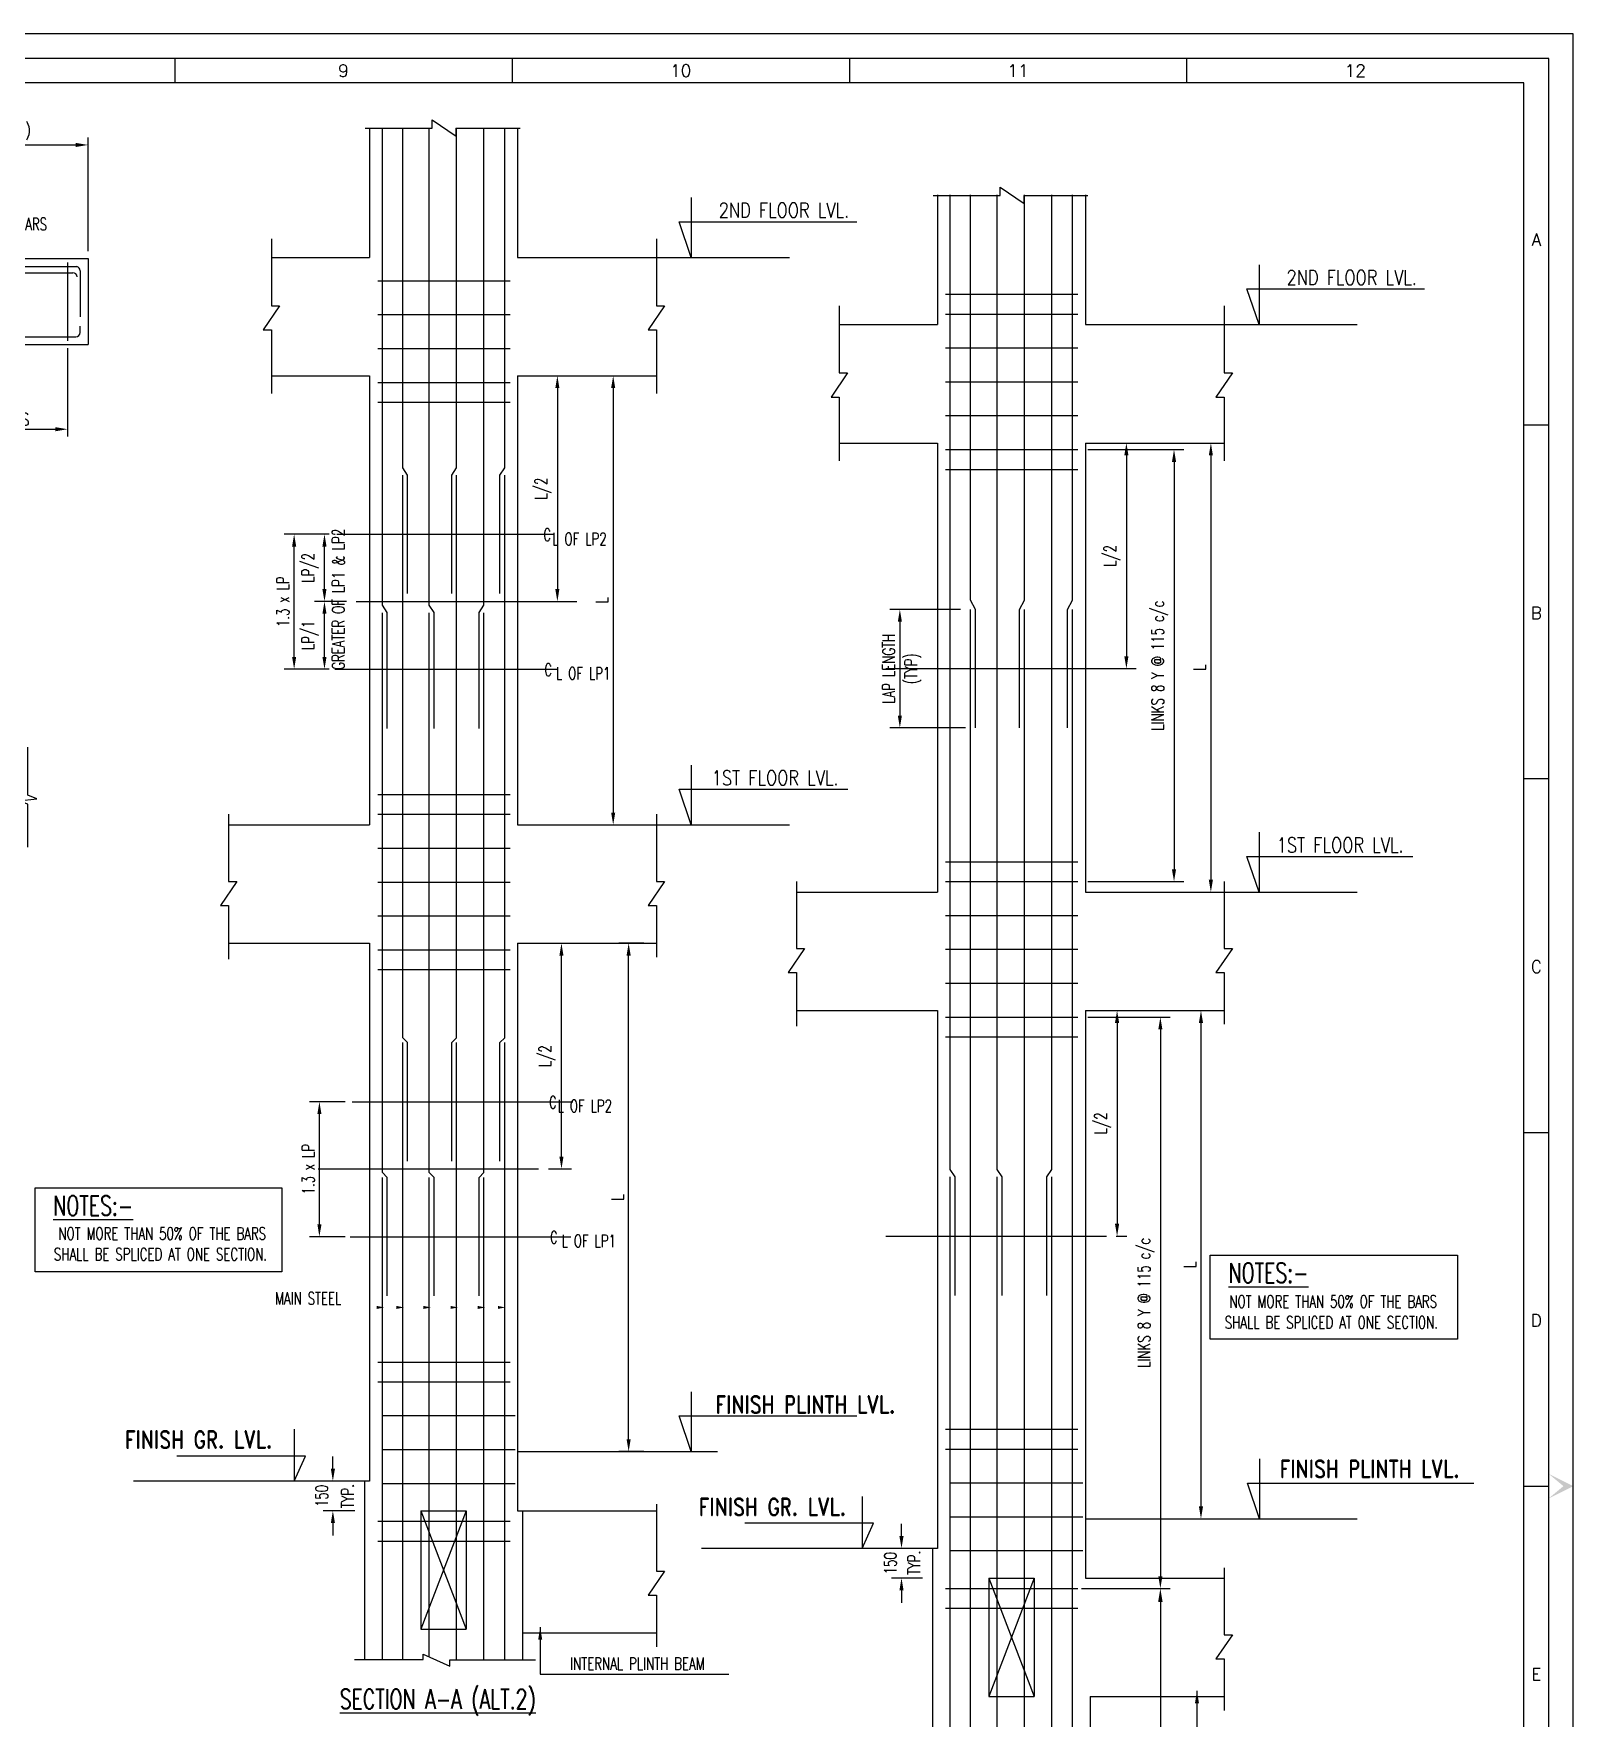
# Model space of a CAD drawing. Extents: x 489124 to 794428, y -356295 to -29813.
# Drawn here: x 668477 to 699674, y -135567 to -101429 of the extents above; entities that cross this region are included whole.
import ezdxf
from ezdxf.enums import TextEntityAlignment as Align
from ezdxf.lldxf.tags import DXFTag

# ---------------------------------------------------------------- set-up
doc = ezdxf.new("R2010")
doc.units = 0
doc.header["$LTSCALE"] = 500
doc.header["$MEASUREMENT"] = 0
doc.layers.get('DEFPOINTS').update_dxf_attribs({"color": 4})
for name, color, linetype in [('08', 4, 'Continuous'), ('BRAKE LINE', 8, 'Continuous'), ('CEN', 8, 'CENTER'), ('DIM', 5, 'Continuous'), ('DIM1', 5, 'Continuous'), ('FOOT', 4, 'Continuous'), ('FRAME', 6, 'Continuous'), ('LINK', 2, 'Continuous'), ('PNA', 10, 'Continuous'), ('S-REINF', 6, 'Continuous'), ('S-SCHEDULE', 2, 'Continuous'), ('TXT', 4, 'Continuous'), ('TXT1', 2, 'Continuous')]:
    doc.layers.add(name, color=color, linetype=linetype)
doc.layers.add('HEADING-TXT', color=1, linetype='Continuous', lineweight=25)
doc.styles.add('ROMAND', font='romand')
doc.styles.add('ROMANS', font='r.shx', dxfattribs={"width": 0.7, "bigfont": 'bigfont.shx'})
tags = doc.linetypes.add('CENTER', pattern=[2, 1.25, -0.25, 0.25, -0.25]).pattern_tags.tags
tags[10:11] = [DXFTag(74, 4), DXFTag(75, 0), DXFTag(340, '0'), DXFTag(46, 1.0), DXFTag(50, 0.0), DXFTag(44, 0.0), DXFTag(45, 0.0)]
tags[8:9] = [DXFTag(74, 4), DXFTag(75, 0), DXFTag(340, '0'), DXFTag(46, 1.0), DXFTag(50, 0.0), DXFTag(44, 0.0), DXFTag(45, 0.0)]
tags[6:7] = [DXFTag(74, 4), DXFTag(75, 0), DXFTag(340, '0'), DXFTag(46, 1.0), DXFTag(50, 0.0), DXFTag(44, 0.0), DXFTag(45, 0.0)]
tags[4:5] = [DXFTag(74, 4), DXFTag(75, 0), DXFTag(340, '0'), DXFTag(46, 1.0), DXFTag(50, 0.0), DXFTag(44, 0.0), DXFTag(45, 0.0)]
doc.dimstyles.new('Copy of INT2TIMES', dxfattribs={"dimtxt": 300, "dimasz": 275, "dimexe": 75, "dimexo": 75, "dimgap": 40, "dimtad": 1, "dimdec": 0, "dimlfac": 0.5, "dimrnd": 5, "dimzin": 0, "dimdsep": 46, "dimtxsty": 'ROMANS', "dimcen": -1, "dimclrd": 5, "dimclre": 5, "dimclrt": 4, "dimadec": 0, "dimazin": 0, "dimtfac": 1, "dimtdec": 0, "dimtix": 1, "dimtofl": 0, "dimtmove": 2, "dimatfit": 3, "dimfxl": 0, "dimtolj": 1, "dimtzin": 0, "dimarcsym": 0})
doc.dimstyles.new('dim25', dxfattribs={"dimtxt": 250, "dimasz": 250, "dimexe": 200, "dimexo": 200, "dimgap": 100, "dimtad": 1, "dimdec": 0, "dimlfac": 0.25, "dimzin": 0, "dimdsep": 46, "dimtxsty": 'ROMANS', "dimcen": 0, "dimclrd": 5, "dimclre": 5, "dimclrt": 4, "dimadec": 0, "dimazin": 0, "dimtfac": 1, "dimtdec": 0, "dimtix": 1, "dimtofl": 0, "dimtmove": 2, "dimatfit": 3, "dimfxl": 0, "dimtolj": 1, "dimtzin": 0, "dimlwd": -1, "dimlwe": -1, "dimarcsym": 0})
doc.dimstyles.new('INT1', dxfattribs={"dimtxt": 250, "dimasz": 250, "dimexe": 150, "dimexo": 60, "dimgap": 75, "dimtad": 1, "dimdec": 0, "dimzin": 0, "dimdsep": 46, "dimtxsty": 'ROMANS', "dimcen": -250, "dimclrd": 5, "dimclre": 5, "dimclrt": 4, "dimadec": 0, "dimazin": 0, "dimtfac": 1, "dimtdec": 0, "dimtix": 1, "dimtofl": 0, "dimtmove": 2, "dimatfit": 3, "dimfxl": 0, "dimtolj": 1, "dimtzin": 0, "dimarcsym": 0})

# ---------------------------------------------------------------- blocks, each defined once
blk = doc.blocks.new('*D190')
at = {"layer": 'DEFPOINTS', "color": 0}
for p in [(674539, -130761), (675122, -130761), (675182, -131361)]:
    blk.add_point(p, dxfattribs=at)
at = {"layer": 'DIM', "color": 5}
for p, q in [((674539, -130511), (674539, -130261)), ((674922, -130761), (674339, -130761)), ((674982, -131361), (674339, -131361)), ((674539, -131611), (674539, -131861))]:
    blk.add_line(p, q, dxfattribs=at)
for points in [[(674498, -130511), (674581, -130511), (674539, -130761)], [(674498, -131611), (674581, -131611), (674539, -131361)]]:
    blk.add_solid(points, dxfattribs=at)
at = {"layer": 'DIM', "color": 4, "insert": (674314, -131061), "char_height": 250, "attachment_point": 5, "rotation": 90, "style": 'ROMANS'}
blk.add_mtext('\\A1;150', dxfattribs=at)
blk = doc.blocks.new('*D195')
at = {"layer": 'DEFPOINTS', "color": 0}
for p in [(674266, -123072), (674990, -123072), (674990, -125807)]:
    blk.add_point(p, dxfattribs=at)
at = {"layer": 'DIM', "color": 5}
for p, q in [((674790, -123072), (674066, -123072)), ((674266, -125557), (674266, -123322)), ((674790, -125807), (674066, -125807))]:
    blk.add_line(p, q, dxfattribs=at)
for points in [[(674225, -123322), (674308, -123322), (674266, -123072)], [(674225, -125557), (674308, -125557), (674266, -125807)]]:
    blk.add_solid(points, dxfattribs=at)
at = {"layer": 'DIM', "color": 4, "insert": (674041, -124439), "char_height": 250, "attachment_point": 5, "rotation": 90, "style": 'ROMANS'}
blk.add_mtext('\\A1;1.3 x LP', dxfattribs=at)
blk = doc.blocks.new('*D196')
at = {"layer": 'DEFPOINTS', "color": 0}
for p in [(673754, -111572), (674661, -111572), (674661, -114307)]:
    blk.add_point(p, dxfattribs=at)
at = {"layer": 'DIM', "color": 5}
for p, q in [((674461, -111572), (673554, -111572)), ((673754, -114057), (673754, -111822)), ((674461, -114307), (673554, -114307))]:
    blk.add_line(p, q, dxfattribs=at)
for points in [[(673712, -111822), (673796, -111822), (673754, -111572)], [(673712, -114057), (673796, -114057), (673754, -114307)]]:
    blk.add_solid(points, dxfattribs=at)
at = {"layer": 'DIM', "color": 4, "insert": (673529, -112939), "char_height": 250, "attachment_point": 5, "rotation": 90, "style": 'ROMANS'}
blk.add_mtext('\\A1;1.3 x LP', dxfattribs=at)
blk = doc.blocks.new('*D197')
at = {"layer": 'DEFPOINTS', "color": 0}
for p in [(678708, -119861), (679171, -119861), (678708, -124433)]:
    blk.add_point(p, dxfattribs=at)
at = {"layer": 'DIM', "color": 5}
for p, q in [((678908, -119861), (679371, -119861)), ((679171, -124183), (679171, -120111)), ((678908, -124433), (679371, -124433))]:
    blk.add_line(p, q, dxfattribs=at)
for points in [[(679129, -120111), (679212, -120111), (679171, -119861)], [(679129, -124183), (679212, -124183), (679171, -124433)]]:
    blk.add_solid(points, dxfattribs=at)
at = {"layer": 'DIM', "color": 4, "insert": (678880, -122147), "char_height": 250, "attachment_point": 5, "rotation": 90, "style": 'ROMANS'}
blk.add_mtext('\\A1;L/2', dxfattribs=at)
blk = doc.blocks.new('*D198')
at = {"layer": 'DEFPOINTS', "color": 0}
for p in [(680532, -119861), (681037, -119861), (681037, -130161)]:
    blk.add_point(p, dxfattribs=at)
at = {"layer": 'DIM', "color": 5}
for p, q in [((680837, -119861), (680332, -119861)), ((680532, -129911), (680532, -120111)), ((680837, -130161), (680332, -130161))]:
    blk.add_line(p, q, dxfattribs=at)
for points in [[(680490, -120111), (680574, -120111), (680532, -119861)], [(680490, -129911), (680574, -129911), (680532, -130161)]]:
    blk.add_solid(points, dxfattribs=at)
at = {"layer": 'DIM', "color": 4, "insert": (680307, -125011), "char_height": 250, "attachment_point": 5, "rotation": 90, "style": 'ROMANS'}
blk.add_mtext('\\A1;L', dxfattribs=at)
blk = doc.blocks.new('*D199')
at = {"layer": 'DEFPOINTS', "color": 0}
for p in [(674369, -112933), (675013, -112933), (674601, -114307)]:
    blk.add_point(p, dxfattribs=at)
at = {"layer": 'DIM', "color": 5}
for p, q in [((674813, -112933), (674169, -112933)), ((674369, -114057), (674369, -113183)), ((674401, -114307), (674169, -114307))]:
    blk.add_line(p, q, dxfattribs=at)
for points in [[(674327, -113183), (674410, -113183), (674369, -112933)], [(674327, -114057), (674410, -114057), (674369, -114307)]]:
    blk.add_solid(points, dxfattribs=at)
at = {"layer": 'DIM', "color": 4, "insert": (674078, -113620), "char_height": 250, "attachment_point": 5, "rotation": 90, "style": 'ROMANS'}
blk.add_mtext('\\A1;LP/1', dxfattribs=at)
blk = doc.blocks.new('*D200')
at = {"layer": 'DEFPOINTS', "color": 0}
for p in [(674369, -111572), (674369, -111572), (675013, -112933)]:
    blk.add_point(p, dxfattribs=at)
at = {"layer": 'DIM', "color": 5}
for p, q in [((674369, -112683), (674369, -111822)), ((674813, -112933), (674169, -112933))]:
    blk.add_line(p, q, dxfattribs=at)
for points in [[(674327, -111822), (674410, -111822), (674369, -111572)], [(674327, -112683), (674410, -112683), (674369, -112933)]]:
    blk.add_solid(points, dxfattribs=at)
at = {"layer": 'DIM', "color": 4, "insert": (674078, -112252), "char_height": 250, "attachment_point": 5, "rotation": 90, "style": 'ROMANS'}
blk.add_mtext('\\A1;LP/2', dxfattribs=at)
blk = doc.blocks.new('FOLDER')
at = {"layer": 'PNA'}
for points in [[(-1250, 2500), (0, 0), (0, 1000)], [(1250, 2500), (0, 0), (0, 1000)]]:
    blk.add_solid(points, dxfattribs=at)
blk = doc.blocks.new('A1')
at = {"flags": 128}
blk.add_lwpolyline([(0, 0), (82779, 0), (82779, 58231), (0, 58231)], close=True, dxfattribs=at)
at = {"layer": 'PNA'}
for p, q in [((54858, 57739), (54858, 57247)), ((61592, 57739), (61592, 57247)), ((68326, 57739), (68326, 57247)), ((75060, 57739), (75060, 57247)), ((81794, 50420), (82287, 50420)), ((81794, 43358), (82287, 43358)), ((81794, 36296), (82287, 36296)), ((81794, 29233), (82287, 29233))]:
    blk.add_line(p, q, dxfattribs=at)
at = {"layer": 'PNA', "color": 1}
for points in [[(984, 492), (82287, 492), (82287, 57739), (984, 57739)], [(1969, 984), (81794, 984), (81794, 57247), (1969, 57247)]]:
    blk.add_lwpolyline(points, close=True, dxfattribs=at)
at = {"layer": 'PNA', "xscale": 0.196857838483993, "yscale": 0.196857838483993, "zscale": 0.196857838483993, "rotation": 90}
blk.add_blockref('FOLDER', (82779, 29233), dxfattribs=at)
at = {"layer": 'PNA', "style": 'ROMANS'}
for s, height, p in [('9', 246, (58226, 57493)), ('10', 246.1, (64960, 57493)), ('11', 246.1, (71694, 57493)), ('12', 246.1, (78428, 57493)), ('A', 246, (82041, 54122)), ('B', 246, (82041, 46666)), ('C', 246, (82041, 39604)), ('D', 246, (82041, 32541)), ('E', 246, (82041, 25479))]:
    blk.add_text(s, height=height, dxfattribs=at).set_placement(p, align=Align.MIDDLE)
blk = doc.blocks.new('*D201')
at = {"layer": 'DEFPOINTS', "color": 0}
for p in [(686687, -132124), (686061, -132724), (686687, -132724)]:
    blk.add_point(p, dxfattribs=at)
at = {"layer": 'DIM', "color": 5}
for p, q in [((686061, -131874), (686061, -131624)), ((686487, -132124), (685861, -132124)), ((686487, -132724), (685861, -132724)), ((686061, -132974), (686061, -133224))]:
    blk.add_line(p, q, dxfattribs=at)
for points in [[(686019, -131874), (686103, -131874), (686061, -132124)], [(686019, -132974), (686103, -132974), (686061, -132724)]]:
    blk.add_solid(points, dxfattribs=at)
at = {"layer": 'DIM', "color": 4, "insert": (685836, -132424), "char_height": 250, "attachment_point": 5, "rotation": 90, "style": 'ROMANS'}
blk.add_mtext('\\A1;150', dxfattribs=at)
blk = doc.blocks.new('*D202')
at = {"layer": 'DEFPOINTS', "color": 0, "ltscale": 2}
for p in [(689635, -132937), (689527, -145637), (691306, -145637)]:
    blk.add_point(p, dxfattribs=at)
at = {"layer": 'DIM', "color": 5, "lineweight": -2, "ltscale": 2}
for p, q in [((689710, -132937), (691382, -132937)), ((691306, -133212), (691306, -145362)), ((689602, -145637), (691382, -145637))]:
    blk.add_line(p, q, dxfattribs=at)
at = {"layer": 'DIM', "color": 5, "ltscale": 2}
for points in [[(691261, -133212), (691352, -133212), (691306, -132937)], [(691261, -145362), (691352, -145362), (691306, -145637)]]:
    blk.add_solid(points, dxfattribs=at)
at = {"layer": 'DIM', "color": 4, "ltscale": 2, "insert": (691057, -139287), "char_height": 275, "attachment_point": 5, "rotation": 90, "style": 'ROMANS'}
blk.add_mtext('\\A1;LINKS 8 Y @ 115 c/c', dxfattribs=at)
blk = doc.blocks.new('*D203')
at = {"layer": 'DEFPOINTS', "color": 0}
for p in [(689635, -121357), (689527, -132937), (691306, -132937)]:
    blk.add_point(p, dxfattribs=at)
at = {"layer": 'DIM', "color": 5}
for p, q in [((689835, -121357), (691506, -121357)), ((691306, -121607), (691306, -132687)), ((689727, -132937), (691506, -132937))]:
    blk.add_line(p, q, dxfattribs=at)
for points in [[(691265, -121607), (691348, -121607), (691306, -121357)], [(691265, -132687), (691348, -132687), (691306, -132937)]]:
    blk.add_solid(points, dxfattribs=at)
at = {"layer": 'DIM', "color": 4, "insert": (691016, -127147), "char_height": 250, "attachment_point": 5, "rotation": 90, "style": 'ROMANS'}
blk.add_mtext('\\A1;LINKS 8 Y @ 115 c/c', dxfattribs=at)
blk = doc.blocks.new('*D204')
at = {"layer": 'DEFPOINTS', "color": 0}
for p in [(691193, -121224), (691193, -131524), (692129, -131524)]:
    blk.add_point(p, dxfattribs=at)
at = {"layer": 'DIM', "color": 5}
for p, q in [((691393, -121224), (692329, -121224)), ((692129, -121474), (692129, -131274)), ((691393, -131524), (692329, -131524))]:
    blk.add_line(p, q, dxfattribs=at)
for points in [[(692087, -121474), (692171, -121474), (692129, -121224)], [(692087, -131274), (692171, -131274), (692129, -131524)]]:
    blk.add_solid(points, dxfattribs=at)
at = {"layer": 'DIM', "color": 4, "insert": (691904, -126374), "char_height": 250, "attachment_point": 5, "rotation": 90, "style": 'ROMANS'}
blk.add_mtext('\\A1;L', dxfattribs=at)
blk = doc.blocks.new('*D205')
at = {"layer": 'DEFPOINTS', "color": 0}
for p in [(689787, -121224), (690213, -125796), (690429, -125796)]:
    blk.add_point(p, dxfattribs=at)
at = {"layer": 'DIM', "color": 5}
for p, q in [((689987, -121224), (690629, -121224)), ((690429, -121474), (690429, -125546)), ((690413, -125796), (690629, -125796))]:
    blk.add_line(p, q, dxfattribs=at)
for points in [[(690387, -121474), (690471, -121474), (690429, -121224)], [(690387, -125546), (690471, -125546), (690429, -125796)]]:
    blk.add_solid(points, dxfattribs=at)
at = {"layer": 'DIM', "color": 4, "insert": (690139, -123510), "char_height": 250, "attachment_point": 5, "rotation": 90, "style": 'ROMANS'}
blk.add_mtext('\\A1;L/2', dxfattribs=at)
blk = doc.blocks.new('*D206')
at = {"layer": 'DEFPOINTS', "color": 0}
for p in [(691193, -109724), (691193, -118824), (692330, -118824)]:
    blk.add_point(p, dxfattribs=at)
at = {"layer": 'DIM', "color": 5}
for p, q in [((691393, -109724), (692530, -109724)), ((692330, -109974), (692330, -118574)), ((691393, -118824), (692530, -118824))]:
    blk.add_line(p, q, dxfattribs=at)
for points in [[(692288, -109974), (692371, -109974), (692330, -109724)], [(692288, -118574), (692371, -118574), (692330, -118824)]]:
    blk.add_solid(points, dxfattribs=at)
at = {"layer": 'DIM', "color": 4, "insert": (692104, -114274), "char_height": 250, "attachment_point": 5, "rotation": 90, "style": 'ROMANS'}
blk.add_mtext('\\A1;L', dxfattribs=at)
blk = doc.blocks.new('*D207')
at = {"layer": 'DEFPOINTS', "color": 0}
for p in [(689635, -109857), (689635, -118610), (691583, -118610)]:
    blk.add_point(p, dxfattribs=at)
at = {"layer": 'DIM', "color": 5}
for p, q in [((689835, -109857), (691783, -109857)), ((691583, -110107), (691583, -118360)), ((689835, -118610), (691783, -118610))]:
    blk.add_line(p, q, dxfattribs=at)
for points in [[(691541, -110107), (691625, -110107), (691583, -109857)], [(691541, -118360), (691625, -118360), (691583, -118610)]]:
    blk.add_solid(points, dxfattribs=at)
at = {"layer": 'DIM', "color": 4, "insert": (691293, -114234), "char_height": 250, "attachment_point": 5, "rotation": 90, "style": 'ROMANS'}
blk.add_mtext('\\A1;LINKS 8 Y @ 115 c/c', dxfattribs=at)
blk = doc.blocks.new('*D208')
at = {"layer": 'DEFPOINTS', "color": 0}
for p in [(689787, -109724), (689787, -114296), (690618, -114296)]:
    blk.add_point(p, dxfattribs=at)
at = {"layer": 'DIM', "color": 5}
for p, q in [((689987, -109724), (690818, -109724)), ((690618, -109974), (690618, -114046)), ((689987, -114296), (690818, -114296))]:
    blk.add_line(p, q, dxfattribs=at)
for points in [[(690576, -109974), (690660, -109974), (690618, -109724)], [(690576, -114046), (690660, -114046), (690618, -114296)]]:
    blk.add_solid(points, dxfattribs=at)
at = {"layer": 'DIM', "color": 4, "insert": (690328, -112010), "char_height": 250, "attachment_point": 5, "rotation": 90, "style": 'ROMANS'}
blk.add_mtext('\\A1;L/2', dxfattribs=at)
blk = doc.blocks.new('*D209')
at = {"layer": 'DEFPOINTS', "color": 0}
for p in [(687459, -113096), (686028, -115496), (687559, -115496)]:
    blk.add_point(p, dxfattribs=at)
at = {"layer": 'DIM', "color": 5}
for p, q in [((687259, -113096), (685828, -113096)), ((686028, -113346), (686028, -115246)), ((687359, -115496), (685828, -115496))]:
    blk.add_line(p, q, dxfattribs=at)
for points in [[(685986, -113346), (686069, -113346), (686028, -113096)], [(685986, -115246), (686069, -115246), (686028, -115496)]]:
    blk.add_solid(points, dxfattribs=at)
at = {"layer": 'DIM', "color": 4, "char_height": 250, "rotation": 90, "style": 'ROMANS'}
for s, insert, attachment_point in [('\\A1;LAP LENGTH', (685928, -114296), 8), ('\\A1;(TYP)', (686128, -114296), 2)]:
    blk.add_mtext(s, dxfattribs=dict(at, insert=insert, attachment_point=attachment_point))
blk = doc.blocks.new('*D210')
at = {"layer": 'DEFPOINTS', "color": 0}
for p in [(679662, -108361), (679662, -117461), (680219, -117461)]:
    blk.add_point(p, dxfattribs=at)
at = {"layer": 'DIM', "color": 5}
for p, q in [((679862, -108361), (680419, -108361)), ((680219, -108611), (680219, -117211)), ((679862, -117461), (680419, -117461))]:
    blk.add_line(p, q, dxfattribs=at)
for points in [[(680177, -108611), (680261, -108611), (680219, -108361)], [(680177, -117211), (680261, -117211), (680219, -117461)]]:
    blk.add_solid(points, dxfattribs=at)
at = {"layer": 'DIM', "color": 4, "insert": (679994, -112911), "char_height": 250, "attachment_point": 5, "rotation": 90, "style": 'ROMANS'}
blk.add_mtext('\\A1;L', dxfattribs=at)
blk = doc.blocks.new('*D211')
at = {"layer": 'DEFPOINTS', "color": 0}
for p in [(678282, -108361), (678282, -112933), (679088, -112933)]:
    blk.add_point(p, dxfattribs=at)
at = {"layer": 'DIM', "color": 5}
for p, q in [((678482, -108361), (679288, -108361)), ((679088, -108611), (679088, -112683)), ((678482, -112933), (679288, -112933))]:
    blk.add_line(p, q, dxfattribs=at)
for points in [[(679046, -108611), (679129, -108611), (679088, -108361)], [(679046, -112683), (679129, -112683), (679088, -112933)]]:
    blk.add_solid(points, dxfattribs=at)
at = {"layer": 'DIM', "color": 4, "insert": (678797, -110647), "char_height": 250, "attachment_point": 5, "rotation": 90, "style": 'ROMANS'}
blk.add_mtext('\\A1;L/2', dxfattribs=at)
blk = doc.blocks.new('*D178')
at = {"layer": 'DEFPOINTS', "color": 0}
for p in [(669579, -103683), (666331, -104874), (669579, -105987)]:
    blk.add_point(p, dxfattribs=at)
at = {"layer": 'DIM', "color": 5, "lineweight": -2}
for p, q in [((666331, -104724), (666331, -103533)), ((666581, -103683), (669329, -103683)), ((669579, -105837), (669579, -103533))]:
    blk.add_line(p, q, dxfattribs=at)
at = {"layer": 'DIM', "color": 5}
for points in [[(666581, -103642), (666581, -103725), (666331, -103683)], [(669329, -103642), (669329, -103725), (669579, -103683)]]:
    blk.add_solid(points, dxfattribs=at)
at = {"layer": 'DIM', "color": 4, "insert": (667955, -103418), "char_height": 250, "attachment_point": 5, "style": 'ROMANS'}
blk.add_mtext('\\A1;L(CANT)', dxfattribs=at)
blk = doc.blocks.new('*D179')
at = {"layer": 'DEFPOINTS', "color": 0}
for p in [(666491, -107650), (669164, -107650), (669164, -109444)]:
    blk.add_point(p, dxfattribs=at)
at = {"layer": 'DIM', "color": 5, "lineweight": -2}
for p, q in [((666491, -107800), (666491, -109594)), ((669164, -107800), (669164, -109594)), ((666741, -109444), (668914, -109444))]:
    blk.add_line(p, q, dxfattribs=at)
at = {"layer": 'DIM', "color": 5}
for points in [[(666741, -109402), (666741, -109486), (666491, -109444)], [(668914, -109402), (668914, -109486), (669164, -109444)]]:
    blk.add_solid(points, dxfattribs=at)
at = {"layer": 'DIM', "color": 4, "insert": (667828, -109244), "char_height": 250, "attachment_point": 5, "style": 'ROMANS'}
blk.add_mtext('\\A1;STIRRUPS', dxfattribs=at)

msp = doc.modelspace()

# ---------------------------------------------------------------- linework, layer by layer
at = {"layer": '08'}
for p, q in [((666331.029, -105986.925), (669578.966, -105986.925)), ((669578.966, -105986.925), (669578.966, -107730.207)), ((666331.029, -107730.207), (669578.966, -107730.207))]:
    msp.add_line(p, q, dxfattribs=at)
at = {"layer": 'BRAKE LINE', "ltscale": 2, "elevation": 0}
msp.add_lwpolyline([(668355, -117914.326), (668355, -117044.383), (668169.349, -116972.149), (668540.651, -116930.872), (668355, -116858.637), (668355, -115889.361)], dxfattribs=at)
at = {"layer": 'CEN'}
for p, q in [((674618.191, -111571.564), (679021.691, -111571.564)), ((675013.191, -112933.117), (679483.191, -112933.117)), ((674575.365, -114306.962), (679077.365, -114306.962)), ((685742.754, -114295.777), (690212.754, -114295.777)), ((674933.191, -123071.564), (679403.191, -123071.564)), ((674237.754, -124433.117), (678707.753, -124433.117)), ((674890.365, -125806.962), (679360.365, -125806.962)), ((685742.754, -125795.777), (690212.754, -125795.777))]:
    msp.add_line(p, q, dxfattribs=at)
at = {"layer": 'DIM'}
for p, q in [((681093.552, -105960.867), (683791.752, -105960.867)), ((692598.553, -107323.527), (695296.752, -107323.527)), ((681093.552, -117460.867), (683791.752, -117460.867)), ((692598.553, -118823.527), (695296.752, -118823.527)), ((678282.365, -128960.867), (678282.365, -131360.867)), ((676322.365, -131360.867), (677242.365, -133760.867)), ((677242.365, -131360.867), (676322.365, -133760.867)), ((687827.365, -132723.527), (688747.365, -135123.527)), ((688747.365, -132723.527), (687827.365, -135123.527))]:
    msp.add_line(p, q, dxfattribs=at)
at = {"layer": 'DIM', "color": 3, "linetype": 'Continuous'}
for p, q in [((678282.365, -130160.867), (682329.5, -130160.867)), ((675282.365, -130760.867), (670500.829, -130760.867)), ((686787.365, -132123.527), (682005.829, -132123.527))]:
    msp.add_line(p, q, dxfattribs=at)
at = {"layer": 'DIM', "color": 3}
msp.add_line((689787.365, -131523.527), (695296.752, -131523.527), dxfattribs=at)
at = {"layer": 'DIM'}
for points in [[(675195.095, -103342.085), (676553.058, -103342.085), (676553.058, -103175.721), (677039.875, -103508.449), (677039.875, -103342.085), (678333.783, -103342.085)], [(686700.095, -104704.745), (688058.058, -104704.745), (688058.058, -104538.381), (688544.875, -104871.109), (688544.875, -104704.745), (689838.783, -104704.745)], [(673293.978, -105583.902), (673293.978, -106941.865), (673460.343, -106941.865), (673127.614, -107428.682), (673293.978, -107428.682), (673293.978, -108722.59)], [(681093.552, -105583.902), (681093.552, -106941.865), (681259.917, -106941.865), (680927.188, -107428.682), (681093.552, -107428.682), (681093.552, -108722.59)], [(684798.978, -106946.562), (684798.978, -108304.525), (684965.343, -108304.525), (684632.614, -108791.342), (684798.978, -108791.342), (684798.978, -110085.25)], [(692598.553, -106946.562), (692598.553, -108304.525), (692764.917, -108304.525), (692432.188, -108791.342), (692598.553, -108791.342), (692598.553, -110085.25)], [(672425.268, -117247.906), (672425.268, -118605.869), (672591.632, -118605.869), (672258.903, -119092.686), (672425.268, -119092.686), (672425.268, -120180.951)], [(681093.552, -117247.906), (681093.552, -118605.869), (681259.917, -118605.869), (680927.188, -119092.686), (681093.552, -119092.686), (681093.552, -120139.823)], [(683930.268, -118610.567), (683930.268, -119968.53), (684096.632, -119968.53), (683763.903, -120455.346), (683930.268, -120455.346), (683930.268, -121543.611)], [(692598.553, -118610.567), (692598.553, -119968.53), (692764.917, -119968.53), (692432.188, -120455.346), (692598.553, -120455.346), (692598.553, -121502.483)], [(681093.552, -131227.092), (681093.552, -132585.055), (681259.917, -132585.055), (680927.188, -133071.872), (681093.552, -133071.872), (681093.552, -134119.009)], [(692598.553, -132517.575), (692598.553, -133875.538), (692764.917, -133875.538), (692432.188, -134362.355), (692598.553, -134362.355), (692598.553, -135409.491)]]:
    msp.add_lwpolyline(points, dxfattribs=at)
at = {"layer": 'DIM', "flags": 128}
for points in [[(675426.222, -127240.526, 61.213, 0, 0), (675579.152, -127240.526, 0, 0, 0), (673663.872, -127240.526, 0, 0, 0)], [(675826.722, -127240.526, 61.213, 0, 0), (675979.652, -127240.526, 0, 0, 0), (674064.372, -127240.526, 0, 0, 0)], [(676372.82, -127240.526, 61.213, 0, 0), (676525.75, -127240.526, 0, 0, 0), (674610.47, -127240.526, 0, 0, 0)], [(676923.662, -127240.526, 61.213, 0, 0), (677076.592, -127240.526, 0, 0, 0), (675161.312, -127240.526, 0, 0, 0)], [(677472.033, -127240.526, 61.213, 0, 0), (677624.963, -127240.526, 0, 0, 0), (675709.683, -127240.526, 0, 0, 0)], [(677883.312, -127240.526, 61.213, 0, 0), (678036.242, -127240.526, 0, 0, 0), (676120.962, -127240.526, 0, 0, 0)]]:
    msp.add_lwpolyline(points, format="xyseb", dxfattribs=at)
at = {"layer": 'DIM1'}
msp.add_lwpolyline([(674977.365, -134377.544), (676366.865, -134377.544), (676366.865, -134266.544), (676905.865, -134510.044), (676905.865, -134379.544), (678647.365, -134379.544)], dxfattribs=at)
at = {"layer": 'FOOT', "linetype": 'Continuous'}
for p, q in [((675282.365, -103334.843), (675282.365, -105960.867)), ((678282.365, -103334.843), (678282.365, -105960.867)), ((686787.365, -104697.503), (686787.365, -107323.527)), ((689787.365, -104697.503), (689787.365, -107323.527)), ((673293.978, -105960.867), (675282.365, -105960.867)), ((678282.365, -105960.867), (681093.552, -105960.867)), ((684798.978, -107323.527), (686787.365, -107323.527)), ((689787.365, -107323.527), (692598.553, -107323.527)), ((673293.978, -108360.867), (675282.365, -108360.867)), ((675282.365, -108360.867), (675282.365, -117460.867)), ((678282.365, -108360.867), (678282.365, -117460.867)), ((678282.365, -108360.867), (681093.552, -108360.867)), ((684798.978, -109723.527), (686787.365, -109723.527)), ((686787.365, -109723.527), (686787.365, -118823.527)), ((689787.365, -109723.527), (689787.365, -118823.527)), ((689787.365, -109723.527), (692598.553, -109723.527)), ((672425.268, -117460.867), (675282.365, -117460.867)), ((678282.365, -117460.867), (681093.552, -117460.867)), ((683930.268, -118823.527), (686787.365, -118823.527)), ((689787.365, -118823.527), (692598.553, -118823.527)), ((672425.268, -119860.867), (675282.365, -119860.867)), ((675282.365, -119860.867), (675282.365, -130760.867)), ((678282.365, -119860.867), (678282.365, -128960.867)), ((678282.365, -119860.867), (681093.552, -119860.867)), ((683930.268, -121223.527), (686787.365, -121223.527)), ((686787.365, -121223.527), (686787.365, -132123.527)), ((689787.365, -121223.527), (689787.365, -132723.527)), ((689787.365, -121223.527), (692598.553, -121223.527)), ((675182.365, -130760.867), (675182.365, -134377.544)), ((676322.365, -131360.867), (677242.365, -131360.867)), ((676322.365, -131360.867), (676322.365, -133760.867)), ((677242.365, -131360.867), (677242.365, -133760.867)), ((678282.365, -131360.867), (681093.552, -131360.867)), ((678382.365, -131360.867), (678382.365, -134379.544)), ((686687.365, -132123.527), (686687.365, -142036.787)), ((687827.365, -132723.527), (688747.365, -132723.527)), ((687827.365, -132723.527), (687827.365, -135123.527)), ((688747.365, -132723.527), (688747.365, -135123.527)), ((689787.365, -132723.527), (692598.553, -132723.527)), ((676322.365, -133760.867), (677242.365, -133760.867)), ((678382.365, -133833.044), (681093.552, -133833.044)), ((687827.365, -135123.527), (688747.365, -135123.527)), ((689887.365, -135123.527), (692598.553, -135123.527)), ((689887.365, -135123.527), (689887.365, -142036.787))]:
    msp.add_line(p, q, dxfattribs=at)
for points in [[(668503.926, -124820.022), (673502.989, -124820.022), (673502.989, -126520.508), (668503.926, -126520.508)], [(692318.926, -126182.682), (697325.489, -126182.682), (697325.489, -127883.168), (692318.926, -127883.168)]]:
    msp.add_lwpolyline(points, close=True, dxfattribs=at)
at = {"layer": 'FRAME'}
for p, q in [((675542.365, -113006.962), (675542.365, -103334.843)), ((675954.141, -110225.146), (675954.141, -103334.843)), ((676492.559, -113006.962), (676492.559, -103334.843)), ((677047.385, -110225.146), (677047.385, -103334.843)), ((677599.996, -113006.962), (677599.996, -103334.843)), ((678022.365, -110225.146), (678022.365, -103334.843)), ((687047.365, -124445.777), (687047.365, -104697.503)), ((687459.141, -112909.777), (687459.141, -104697.503)), ((687997.559, -124445.777), (687997.559, -104697.503)), ((688552.385, -112909.777), (688552.385, -104697.503)), ((689104.997, -124445.777), (689104.997, -104697.503)), ((689527.365, -112909.777), (689527.365, -104697.503)), ((676054.141, -110375.146), (675954.141, -110225.146)), ((676947.385, -110375.146), (677047.385, -110225.146)), ((677922.365, -110375.146), (678022.365, -110225.146)), ((675954.141, -121775.146), (675954.141, -110375.146)), ((676054.141, -112775.146), (676054.141, -110375.146)), ((676947.385, -112775.146), (676947.385, -110375.146)), ((677047.385, -121775.146), (677047.385, -110375.146)), ((677922.365, -112775.146), (677922.365, -110375.146)), ((678022.365, -121775.146), (678022.365, -110375.146)), ((687559.141, -113095.777), (687459.141, -112909.777)), ((688452.385, -113095.777), (688552.385, -112909.777)), ((689427.365, -113095.777), (689527.365, -112909.777)), ((675642.365, -113156.962), (675542.365, -113006.962)), ((675542.365, -124506.962), (675542.365, -113168.146)), ((675642.365, -115506.962), (675642.365, -113156.962)), ((676592.559, -113156.962), (676492.559, -113006.962)), ((676492.559, -124506.962), (676492.559, -113168.146)), ((676592.559, -115506.962), (676592.559, -113156.962)), ((677499.996, -113156.962), (677599.996, -113006.962)), ((677499.996, -115506.962), (677499.996, -113156.962)), ((677599.996, -124506.962), (677599.996, -113168.146)), ((687459.141, -123960.056), (687459.141, -113095.777)), ((687559.141, -115495.777), (687559.141, -113095.777)), ((688452.385, -115495.777), (688452.385, -113095.777)), ((688552.385, -124595.777), (688552.385, -113095.777)), ((689427.365, -115495.777), (689427.365, -113095.777)), ((689527.365, -126169.622), (689527.365, -113095.777)), ((683930.268, -118823.527), (683930.268, -118823.527)), ((676054.141, -121875.146), (675954.141, -121775.146)), ((676947.385, -121875.146), (677047.385, -121775.146)), ((677922.365, -121875.146), (678022.365, -121775.146)), ((675954.141, -134377.544), (675954.141, -121875.146)), ((676054.141, -124275.146), (676054.141, -121875.146)), ((676947.385, -124275.146), (676947.385, -121875.146)), ((677047.385, -134379.544), (677047.385, -121875.146)), ((677922.365, -124275.146), (677922.365, -121875.146)), ((678022.365, -134379.544), (678022.365, -121875.146)), ((687459.141, -145842.052), (687459.141, -123960.056)), ((675642.365, -124606.962), (675542.365, -124506.962)), ((676592.559, -124606.962), (676492.559, -124506.962)), ((677499.996, -124606.962), (677599.996, -124506.962)), ((687147.365, -124595.777), (687047.365, -124445.777)), ((687047.365, -145877.787), (687047.365, -124595.777)), ((687147.365, -126995.777), (687147.365, -124595.777)), ((688097.559, -124595.777), (687997.559, -124445.777)), ((687997.559, -145842.052), (687997.559, -124595.777)), ((688097.559, -126995.777), (688097.559, -124595.777)), ((688552.385, -145842.052), (688552.385, -124595.777)), ((689004.997, -124595.777), (689104.997, -124445.777)), ((689004.997, -126995.777), (689004.997, -124595.777)), ((689104.997, -145842.052), (689104.997, -124595.777)), ((675542.365, -134377.544), (675542.365, -124606.962)), ((675642.365, -127006.962), (675642.365, -124606.962)), ((676492.559, -134323.328), (676492.559, -124606.962)), ((676592.559, -127006.962), (676592.559, -124606.962)), ((677499.996, -127006.962), (677499.996, -124606.962)), ((677599.996, -134379.544), (677599.996, -124606.962)), ((689527.365, -145877.787), (689527.365, -126169.622)), ((677047.385, -134379.544), (677047.385, -131460.039)), ((688552.385, -135201.067), (688552.385, -132822.699))]:
    msp.add_line(p, q, dxfattribs=at)
at = {"layer": 'LINK'}
for p, q in [((669164.305, -106066.925), (669164.305, -107650.207)), ((675449.628, -106433.704), (678130.174, -106433.704)), ((686954.628, -106710.364), (689635.174, -106710.364)), ((675449.628, -107119.704), (678130.174, -107119.704)), ((686954.628, -107110.364), (689635.174, -107110.364)), ((675449.628, -107805.704), (678130.174, -107805.704)), ((686954.628, -107796.364), (689635.174, -107796.364)), ((675449.628, -108494.251), (678130.174, -108494.251)), ((686954.628, -108482.364), (689635.174, -108482.364)), ((675449.628, -108894.251), (678130.174, -108894.251)), ((686954.628, -109168.364), (689635.174, -109168.364)), ((686954.628, -109856.911), (689635.174, -109856.911)), ((686954.628, -110256.911), (689635.174, -110256.911)), ((675449.628, -116847.704), (678130.174, -116847.704)), ((675449.628, -117247.704), (678130.174, -117247.704)), ((675449.628, -117933.704), (678130.174, -117933.704)), ((686954.628, -118210.364), (689635.174, -118210.364)), ((675449.628, -118619.704), (678130.174, -118619.704)), ((686954.628, -118610.364), (689635.174, -118610.364)), ((675449.628, -119305.704), (678130.174, -119305.704)), ((686954.628, -119296.364), (689635.174, -119296.364)), ((675449.628, -119994.251), (678130.174, -119994.251)), ((686954.628, -119982.364), (689635.174, -119982.364)), ((675449.628, -120394.251), (678130.174, -120394.251)), ((686954.628, -120668.364), (689635.174, -120668.364)), ((686954.628, -121356.911), (689635.174, -121356.911)), ((686954.628, -121756.911), (689635.174, -121756.911)), ((675449.628, -128347.704), (678130.174, -128347.704)), ((675449.628, -128747.704), (678130.174, -128747.704)), ((675549.628, -129433.704), (678230.174, -129433.704)), ((686954.628, -129710.364), (689635.174, -129710.364)), ((675549.628, -130119.704), (678230.174, -130119.704)), ((686954.628, -130110.364), (689635.174, -130110.364)), ((675549.628, -130805.704), (678230.174, -130805.704)), ((687054.628, -130796.364), (689735.174, -130796.364)), ((675449.628, -131574.029), (678130.174, -131574.029)), ((687054.628, -131482.364), (689735.174, -131482.364)), ((675449.628, -131974.029), (678130.174, -131974.029)), ((687054.628, -132168.364), (689735.174, -132168.364)), ((686954.628, -132936.689), (689635.174, -132936.689)), ((686954.628, -133336.689), (689635.174, -133336.689))]:
    msp.add_line(p, q, dxfattribs=at)
at = {"layer": 'S-REINF'}
for p, q in [((661469.024, -106148.346), (669349.028, -106148.346)), ((661437.353, -106271.976), (669270.899, -106271.976)), ((669418.97, -106232.395), (669418.97, -107169.75)), ((669418.97, -107484.737), (669418.97, -107356.874)), ((655485.034, -107570.207), (669333.497, -107570.207))]:
    msp.add_line(p, q, dxfattribs=at)
for centre, start, end in [((669333.497, -106232.395), 0, 79.5312556), ((669270.899, -106357.446), 0, 90), ((669333.497, -107484.737), 270, 0)]:
    msp.add_arc(centre, 85.47, start, end, dxfattribs=at)
at = {"layer": 'TXT1'}
for points in [[(681800.105, -104748.632), (681800.105, -105960.867), (681554.559, -105239.156), (685155.033, -105239.156)], [(693305.105, -106111.292), (693305.105, -107323.527), (693059.559, -106601.817), (696660.033, -106601.817)], [(681800.105, -116248.632), (681800.105, -117460.867), (681554.559, -116739.156), (684976.033, -116739.156)], [(693305.105, -117611.292), (693305.105, -118823.527), (693059.559, -118101.817), (696425.033, -118101.817)], [(681800.105, -128948.632), (681800.105, -130160.867), (681554.559, -129439.156), (685155.033, -129439.156)], [(673757.917, -129710.295), (673757.917, -130760.867), (673987.521, -130252.061), (671378.39, -130252.061)], [(693317.605, -130311.292), (693317.605, -131523.527), (693072.059, -130801.817), (697660, -130801.817)], [(685262.917, -131072.955), (685262.917, -132123.527), (685492.521, -131614.721), (682883.391, -131614.721)]]:
    msp.add_lwpolyline(points, dxfattribs=at)

# ---------------------------------------------------------------- block references
at = {"xscale": 1.01500000001397, "yscale": 1.01500000001397, "zscale": 1.01500000001397}
msp.add_blockref('A1', (615653.425, -160533.5), dxfattribs=at)

# ---------------------------------------------------------------- texts
at = {"layer": 'HEADING-TXT', "color": 6, "style": 'ROMANS', "width": 0.7}
for p in [(669683.764, -125377.679), (693498.764, -126740.339)]:
    msp.add_text('%%UNOTES:-', height=400, dxfattribs=at).set_placement(p, align=Align.CENTER)
msp.add_text('%%uSECTION A-A (ALT.2)', height=400, dxfattribs=at).set_placement((676663.982, -135205.044), align=Align.MIDDLE)
at = {"layer": 'S-SCHEDULE', "color": 4, "style": 'ROMANS', "width": 0.7}
msp.add_text('TOP BARS', height=250, dxfattribs=at).set_placement((667585.315, -105413.039))
at = {"layer": 'TXT', "linetype": 'ByBlock', "style": 'ROMANS', "width": 0.7}
msp.add_text('GREATER OF LP1 & LP2', height=250, rotation=90, dxfattribs=at).set_placement((674649.394, -112888.776), align=Align.MIDDLE)
for s, p in [('C', (678882.623, -111583.012)), ('L OF LP2', (679535.623, -111667.512)), ('C', (678902.797, -114318.409)), ('L OF LP1', (679610.797, -114392.409)), ('C', (678996.123, -123083.012)), ('L OF LP2', (679644.123, -123157.012)), (' NOT MORE THAN 50% OF THE BARS', (671021.197, -125743.639)), ('C', (679016.297, -125818.409)), ('L OF LP1', (679724.297, -125892.409)), ('SHALL BE SPLICED AT ONE SECTION.', (671044.927, -126162.463)), ('MAIN STEEL', (674038.623, -127058.512)), (' NOT MORE THAN 50% OF THE BARS', (694748.697, -127120.799)), ('SHALL BE SPLICED AT ONE SECTION.', (694770.427, -127545.123))]:
    msp.add_text(s, height=250, dxfattribs=at).set_placement(p, align=Align.MIDDLE)
at = {"layer": 'TXT', "style": 'ROMANS', "width": 0.7}
for p in [(674838.3, -131065.13), (686315.983, -132416.029)]:
    msp.add_text('TYP.', height=250, rotation=90, dxfattribs=at).set_placement(p, align=Align.MIDDLE)
msp.add_text('INTERNAL PLINTH BEAM', height=250, dxfattribs=at).set_placement((680708.459, -134458.145), align=Align.MIDDLE)
at = {"layer": 'TXT1', "style": 'ROMAND', "width": 0.8}
for s, p in [('2ND FLOOR LVL.', (683680.004, -105156.821)), ('2ND FLOOR LVL.', (695185.004, -106519.481)), ('1ST FLOOR LVL.', (683501.004, -116656.821)), ('1ST FLOOR LVL.', (694950.004, -118019.481))]:
    msp.add_text(s, height=300, dxfattribs=at).set_placement(p, align=Align.CENTER)
for s, p in [('FINISH PLINTH LVL.', (684114.815, -129209.137)), ('FINISH GR. LVL.', (671818.706, -129919.042)), ('FINISH PLINTH LVL.', (695547.315, -130511.797)), ('FINISH GR. LVL.', (683445.706, -131281.702))]:
    msp.add_text(s, height=350, dxfattribs=at).set_placement(p, align=Align.MIDDLE)

# ---------------------------------------------------------------- dimensions: what is measured, and where the dimension line sits
at = {"layer": 'DIM'}
for base, p1, p2, text, picture, middle in [((669578.966, -103683.257), (666331.029, -104874.047), (669578.966, -105986.925), 'L(CANT)', '*D178', (667954.998, -103417.78)), ((669164.305, -109443.974), (666491.029, -107650.207), (669164.305, -107650.207), 'STIRRUPS', '*D179', (667827.667, -109243.974))]:
    dim = msp.add_linear_dim(base=base, p1=p1, p2=p2, text=text, dimstyle='INT1', override={"dimexo": 150, "dimlfac": 0.25}, dxfattribs=at)
    dim.commit()
    dim.dimension.update_dxf_attribs({"geometry": picture, "text_midpoint": middle})
for base, p1, p2, text, picture, middle in [((679087.5, -112933.117), (678282.365, -108360.867), (678282.365, -112933.117), 'L/2', '*D211', (678797.024, -110646.992)), ((680219, -117460.867), (679662.029, -108360.867), (679662.029, -117460.867), 'L', '*D210', (679994, -112910.867)), ((691583, -118610.364), (689635.174, -109856.911), (689635.174, -118610.364), 'LINKS 8 Y @ 115 c/c', '*D207', (691292.524, -114233.638)), ((690618, -114295.777), (689787.365, -109723.527), (689787.365, -114295.777), 'L/2', '*D208', (690327.524, -112009.652)), ((692329.5, -118823.527), (691192.959, -109723.527), (691192.959, -118823.527), 'L', '*D206', (692104.5, -114273.527)), ((673753.865, -111571.564), (674660.865, -114306.962), (674660.865, -111571.564), '1.3 x LP', '*D196', (673528.865, -112939.263)), ((674368.529, -111571.564), (675013.191, -112933.117), (674368.529, -111571.564), 'LP/2', '*D200', (674078.053, -112252.34)), ((674368.529, -112933.117), (674600.865, -114306.962), (675013.191, -112933.117), 'LP/1', '*D199', (674078.053, -113620.039)), ((686027.5, -115495.777), (687459.141, -113095.777), (687559.141, -115495.777), 'LAP LENGTH\\X(TYP)', '*D209', (686027.5, -114295.777)), ((679170.529, -119860.867), (678707.753, -124433.117), (678707.753, -119860.867), 'L/2', '*D197', (678880.053, -122146.992)), ((680532.029, -119860.867), (681037.059, -130160.867), (681037.059, -119860.867), 'L', '*D198', (680307.029, -125010.867)), ((691306.5, -132936.689), (689635.174, -121356.911), (689527.365, -132936.689), 'LINKS 8 Y @ 115 c/c', '*D203', (691016.024, -127146.8)), ((690429, -125795.777), (689787.365, -121223.527), (690212.754, -125795.777), 'L/2', '*D205', (690138.524, -123509.652)), ((692129, -131523.527), (691192.959, -121223.527), (691192.959, -131523.527), 'L', '*D204', (691904, -126373.527)), ((674266.365, -123071.564), (674990.365, -125806.962), (674990.365, -123071.564), '1.3 x LP', '*D195', (674041.365, -124439.263)), ((674539.452, -130760.867), (675182.365, -131360.867), (675122.365, -130760.867), '150', '*D190', (674314.452, -131060.867))]:
    dim = msp.add_linear_dim(base=base, p1=p1, p2=p2, angle=90, text=text, dimstyle='dim25', dxfattribs=at)
    dim.commit()
    dim.dimension.update_dxf_attribs({"geometry": picture, "text_midpoint": middle})
dim = msp.add_linear_dim(base=(686061, -132723.527), p1=(686687.365, -132123.527), p2=(686687.365, -132723.527), angle=90, dimstyle='dim25', dxfattribs=at)
dim.commit()
dim.dimension.update_dxf_attribs({"geometry": '*D201', "text_midpoint": (685836, -132423.527)})
at = {"layer": 'DIM', "ltscale": 2}
dim = msp.add_linear_dim(base=(691306.5, -145636.787), p1=(689635.174, -132936.689), p2=(689527.365, -145636.787), angle=90, text='LINKS 8 Y @ 115 c/c', dimstyle='Copy of INT2TIMES', override={"dimtxt": 275}, dxfattribs=at)
dim.commit()
dim.dimension.update_dxf_attribs({"geometry": '*D202', "text_midpoint": (691056.976, -139286.738)})

# ---------------------------------------------------------------- leaders
at = {"layer": 'DIM'}
for points in [[(678740, -133722.204), (678740, -134674.204), (682565.5, -134674.204)], [(692048, -135012.687), (692048, -135964.687), (695873.5, -135964.687)]]:
    msp.add_leader(points, dimstyle='dim25', dxfattribs=at)

doc.saveas('drawing.dxf')
